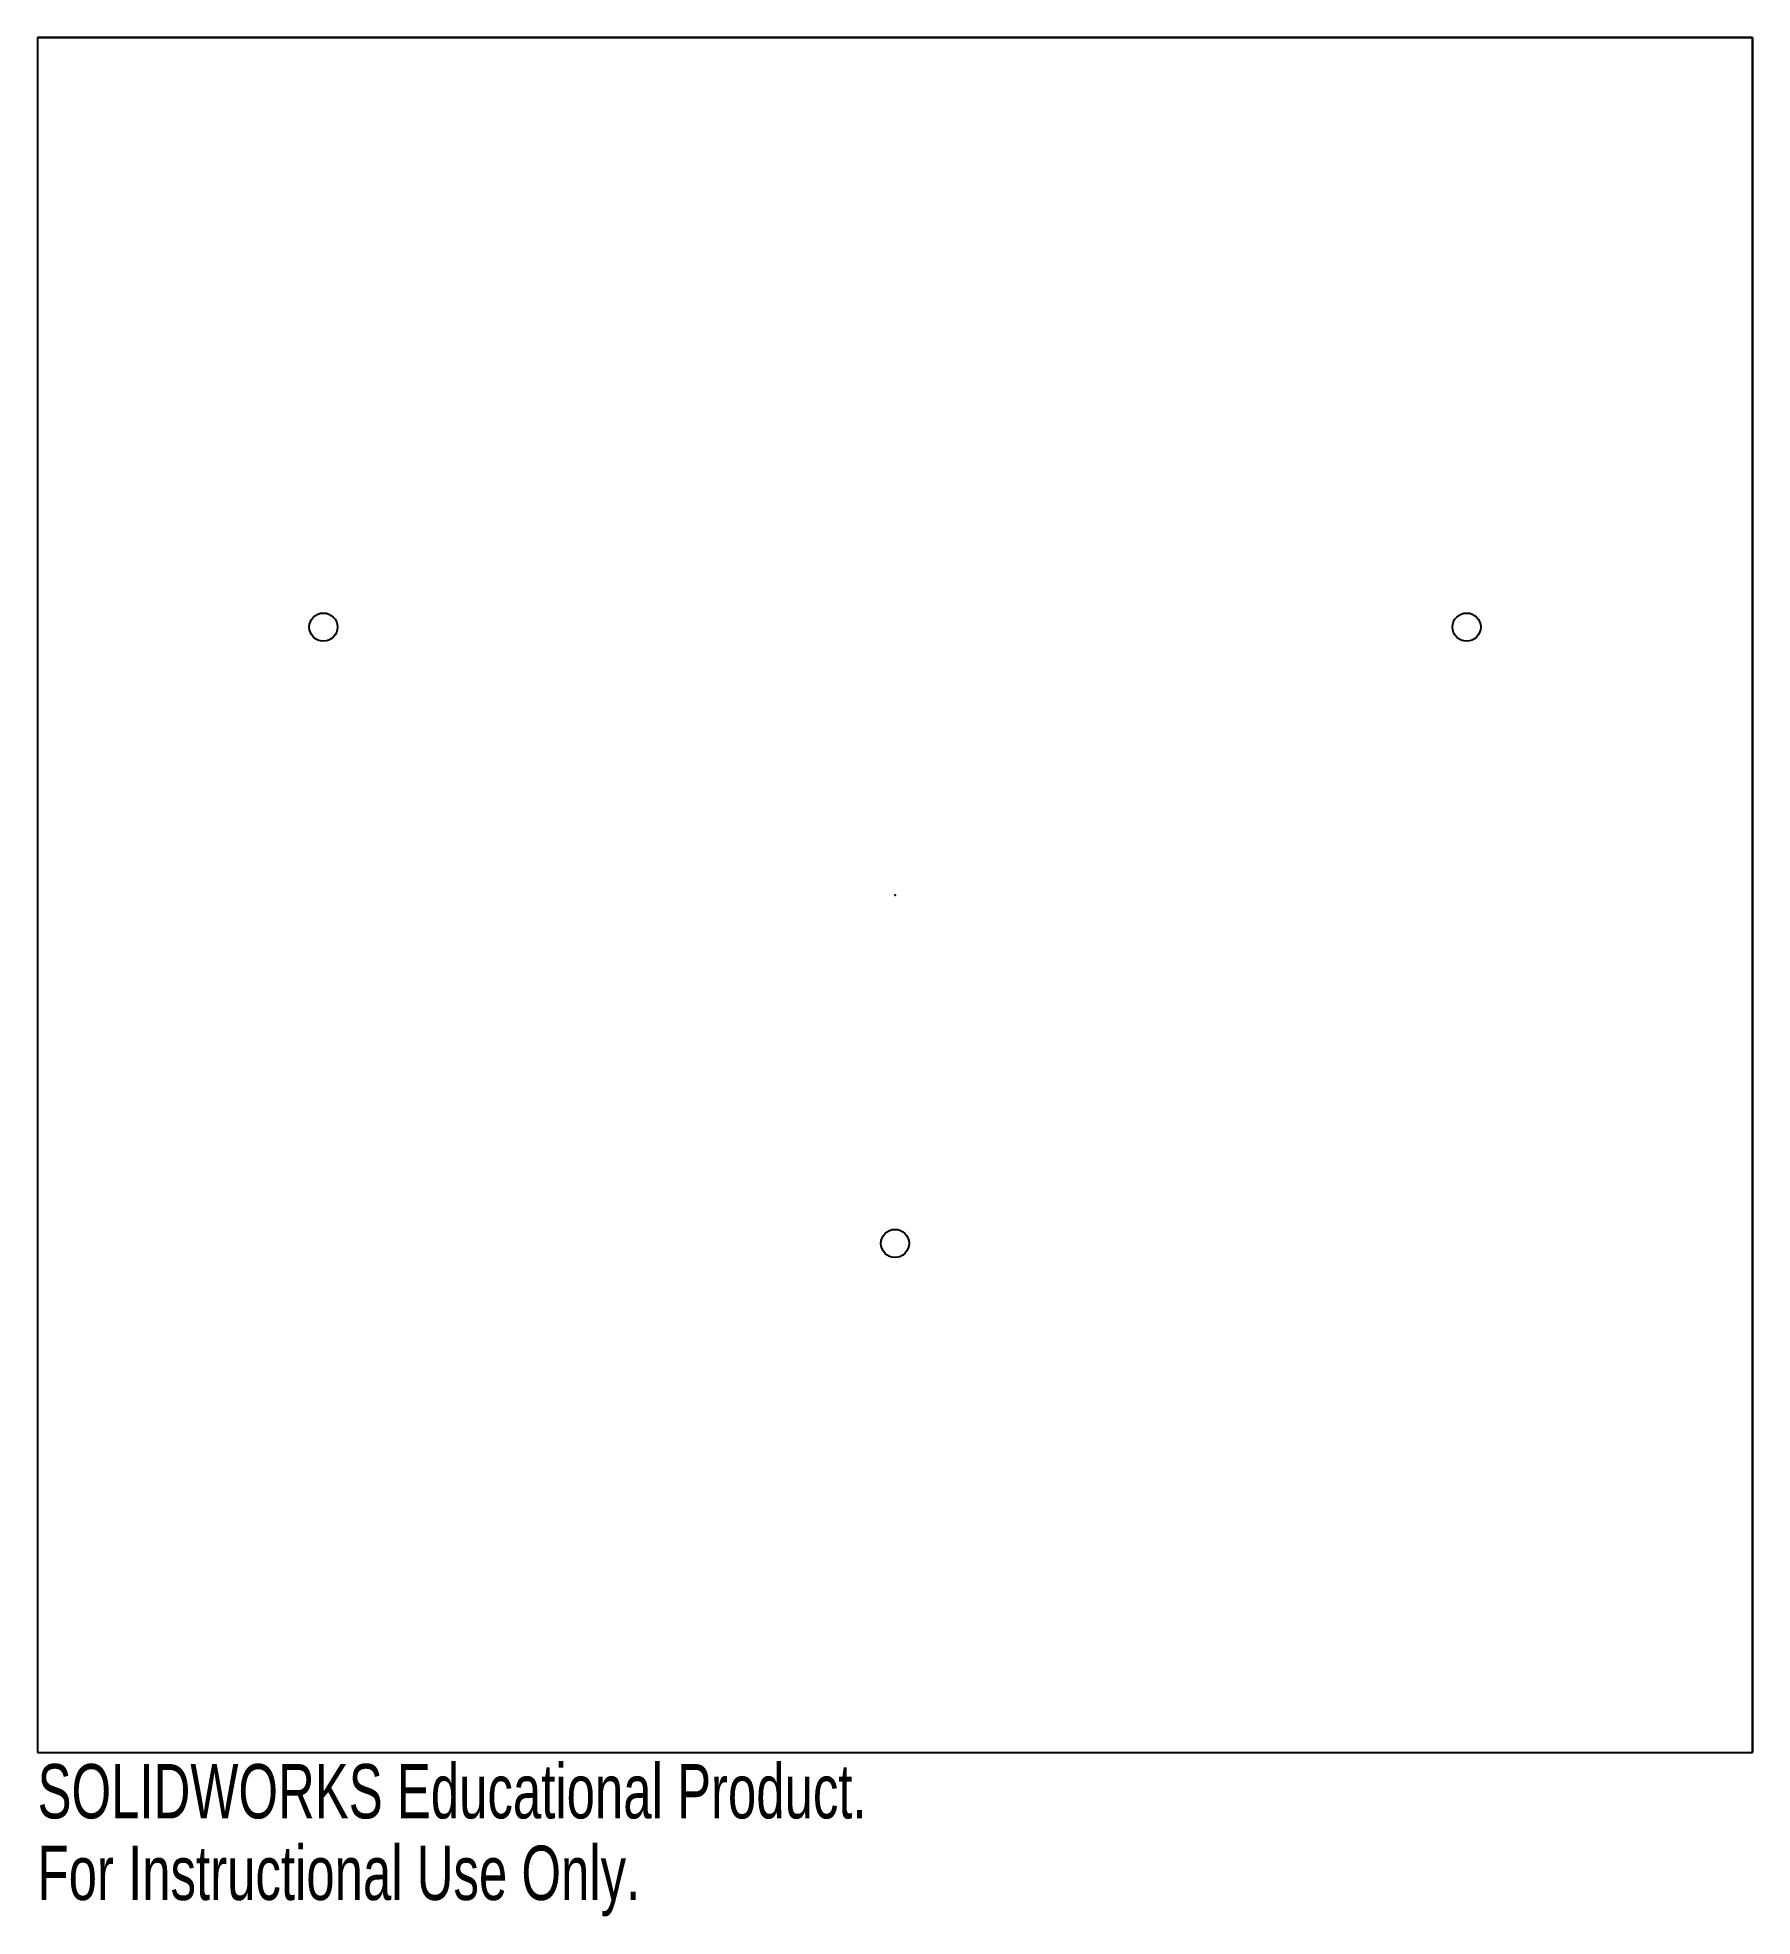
# Model space of a CAD drawing. Header units: inches. Extents: x -3 to 3, y -3.57 to 3.
import ezdxf

# ---------------------------------------------------------------- set-up
doc = ezdxf.new("R2010")
doc.units = ezdxf.units.IN
doc.header["$MEASUREMENT"] = 0
doc.header["$PDSIZE"] = -1
doc.styles.add('SLDTEXTSTYLE0', font='TXT', dxfattribs={"width": 0.7})

msp = doc.modelspace()

# ---------------------------------------------------------------- linework, layer by layer
at = {"color": 7, "linetype": 'Continuous'}
for p, q in [((3, 3), (-3, 3)), ((-3, 3), (-3, -3)), ((3, -3), (3, 3)), ((-3, -3), (3, -3))]:
    msp.add_line(p, q, dxfattribs=at)
at = {"color": 7, "linetype": 'Continuous', "lineweight": 25}
for p, q in [((-3, 3), (3, 3)), ((-3, 3), (-3, -3)), ((3, 3), (3, -3)), ((-3, -3), (3, -3))]:
    msp.add_line(p, q, dxfattribs=at)
for centre in [(-2, 0.9375), (2, 0.9375), (0, -1.2188)]:
    msp.add_circle(centre, 0.0492, dxfattribs=at)
at = {"color": 7, "linetype": 'Continuous'}
msp.add_point((0, 0), dxfattribs=at)

# ---------------------------------------------------------------- texts
at = {"color": 7, "linetype": 'Continuous', "char_height": 0.1903, "attachment_point": 1, "style": 'SLDTEXTSTYLE0'}
for s, insert in [('SOLIDWORKS Educational Product.', (-3, -3.0401)), ('For Instructional Use Only.', (-3, -3.3256))]:
    msp.add_mtext(s, dxfattribs=dict(at, insert=insert))

doc.saveas('drawing.dxf')
